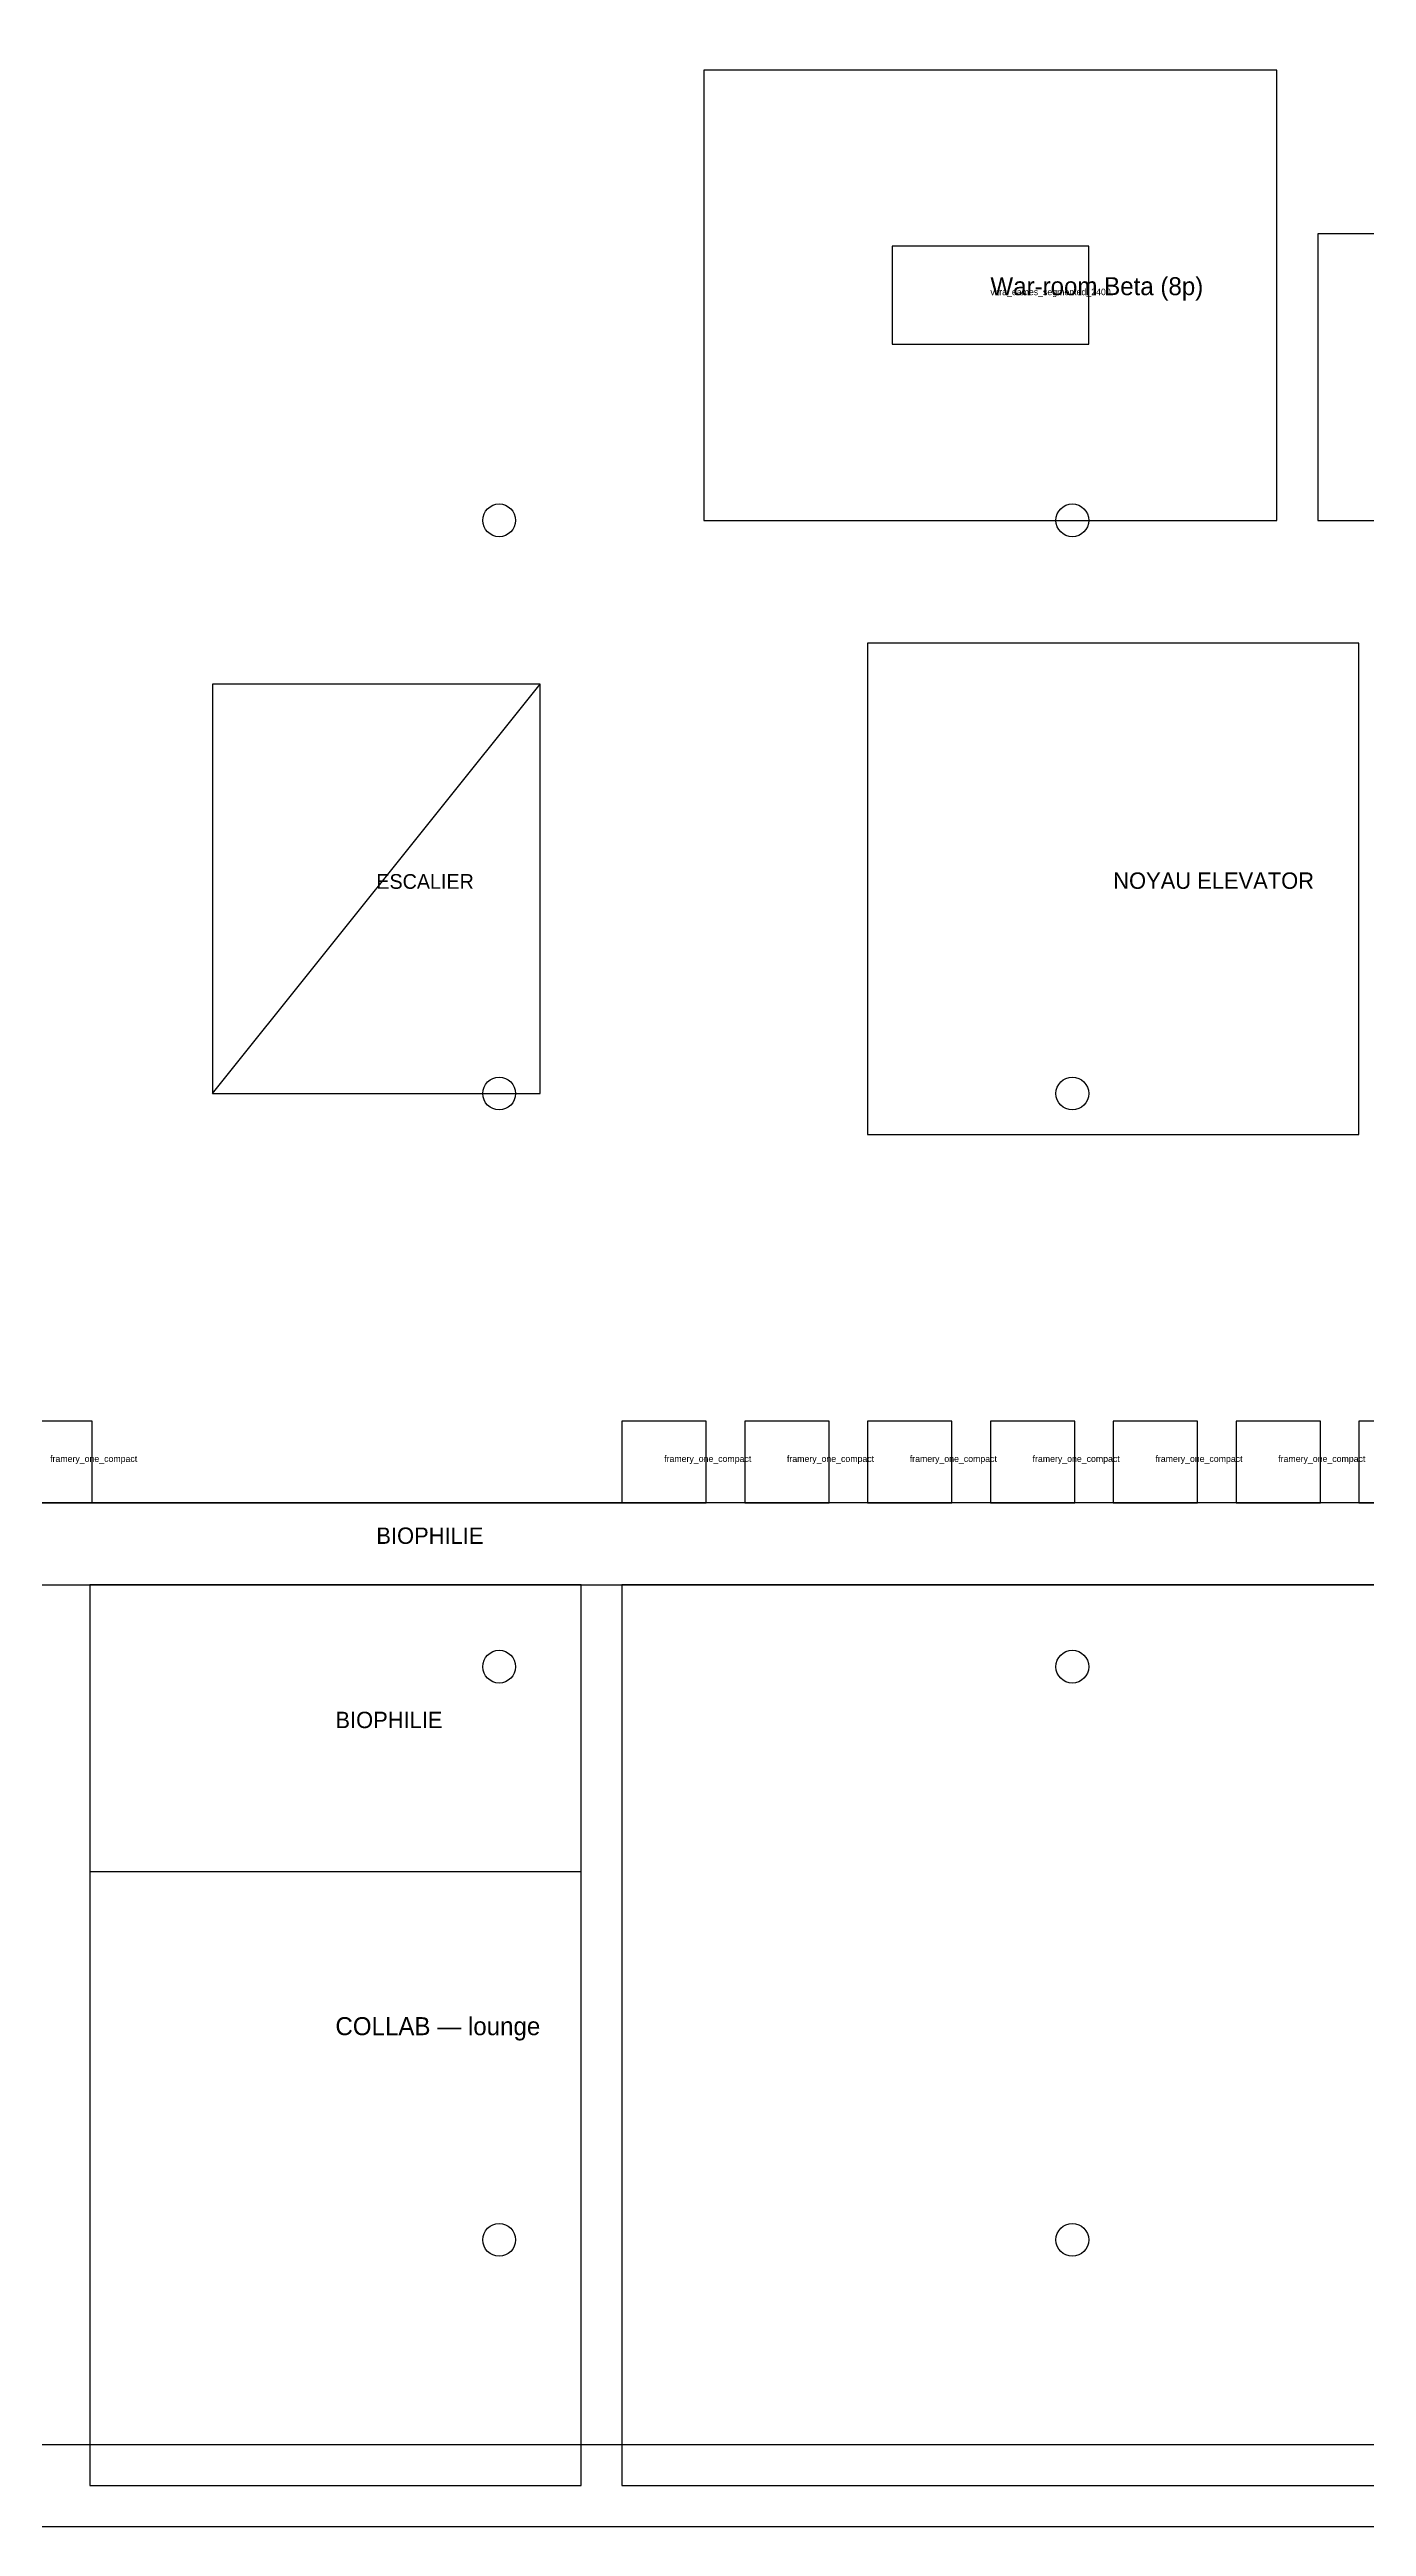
# Model space of a CAD drawing. Header units: metres. Extents: x 0 to 84100, y 0 to 59400.
# Drawn here: x 26008 to 42093, y 0 to 30250 of the extents above; entities that cross this region are included whole.
import ezdxf

# ---------------------------------------------------------------- set-up
doc = ezdxf.new("R2010")
doc.units = ezdxf.units.M
for name, color, linetype in [('AGENCEMENT', 7, 'Continuous'), ('CIRCULATIONS', 8, 'Continuous'), ('CLOISONS', 1, 'Continuous'), ('MOBILIER', 5, 'Continuous')]:
    doc.layers.add(name, color=color, linetype=linetype)

msp = doc.modelspace()

# ---------------------------------------------------------------- linework, layer by layer
at = {"layer": 'AGENCEMENT'}
for p, q in [((28000, 17500), (32000, 22500)), ((30000, 0), (33000, 0)), ((39000, 0), (42000, 0))]:
    msp.add_line(p, q, dxfattribs=at)
for points in [[(0, 0), (84100, 0), (84100, 59400), (0, 59400)], [(1000, 1000), (83100, 1000), (83100, 58400), (1000, 58400)], [(0, 0), (60000, 0), (60000, 40000), (0, 40000)], [(36000, 17000), (42000, 17000), (42000, 23000), (36000, 23000)], [(28000, 17500), (32000, 17500), (32000, 22500), (28000, 22500)]]:
    msp.add_lwpolyline(points, close=True, dxfattribs=at)
for centre in [(31500, 24500), (38500, 24500), (31500, 17500), (38500, 17500), (31500, 10500), (38500, 10500), (31500, 3500), (38500, 3500)]:
    msp.add_circle(centre, 200, dxfattribs=at)
at = {"layer": 'CIRCULATIONS'}
for points in [[(500, 11500), (59500, 11500), (59500, 12500), (500, 12500)], [(26500, 500), (32500, 500), (32500, 11500), (26500, 11500)], [(26500, 8000), (32500, 8000), (32500, 11500), (26500, 11500)], [(33000, 500), (59500, 500), (59500, 11500), (33000, 11500)]]:
    msp.add_lwpolyline(points, close=True, dxfattribs=at)
at = {"layer": 'CLOISONS'}
for p, q in [((26000, 12500), (34000, 12500)), ((42000, 12500), (59500, 12500))]:
    msp.add_line(p, q, dxfattribs=at)
for points in [[(34000, 24500), (41000, 24500), (41000, 30000), (34000, 30000)], [(41500, 24500), (46500, 24500), (46500, 28000), (41500, 28000)]]:
    msp.add_lwpolyline(points, close=True, dxfattribs=at)
at = {"layer": 'MOBILIER'}
for points in [[(36300, 26650), (38700, 26650), (38700, 27850), (36300, 27850)], [(25500, 12500), (26530, 12500), (26530, 13500), (25500, 13500)], [(33000, 12500), (34030, 12500), (34030, 13500), (33000, 13500)], [(34500, 12500), (35530, 12500), (35530, 13500), (34500, 13500)], [(36000, 12500), (37030, 12500), (37030, 13500), (36000, 13500)], [(37500, 12500), (38530, 12500), (38530, 13500), (37500, 13500)], [(39000, 12500), (40030, 12500), (40030, 13500), (39000, 13500)], [(40500, 12500), (41530, 12500), (41530, 13500), (40500, 13500)], [(42000, 12500), (43030, 12500), (43030, 13500), (42000, 13500)]]:
    msp.add_lwpolyline(points, close=True, dxfattribs=at)

# ---------------------------------------------------------------- texts
at = {"layer": 'AGENCEMENT'}
for s, height, p in [('ESCALIER', 180, (30000, 20000)), ('NOYAU ELEVATOR', 200, (39000, 20000))]:
    msp.add_text(s, height=height, dxfattribs=at).set_placement(p)
at = {"layer": 'CIRCULATIONS'}
for s, height, p in [('BIOPHILIE', 200, (30000, 12000)), ('BIOPHILIE', 200, (29500, 9750)), ('COLLAB — lounge', 220, (29500, 6000))]:
    msp.add_text(s, height=height, dxfattribs=at).set_placement(p)
at = {"layer": 'CLOISONS'}
msp.add_text('War-room Beta (8p)', height=220, dxfattribs=at).set_placement((37500, 27250))
at = {"layer": 'MOBILIER'}
for s, p in [('vitra_eames_segmented_2400', (37500, 27250)), ('framery_one_compact', (26015, 13000)), ('framery_one_compact', (33515, 13000)), ('framery_one_compact', (35015, 13000)), ('framery_one_compact', (36515, 13000)), ('framery_one_compact', (38015, 13000)), ('framery_one_compact', (39515, 13000)), ('framery_one_compact', (41015, 13000))]:
    msp.add_text(s, height=80, dxfattribs=at).set_placement(p)

doc.saveas('drawing.dxf')
